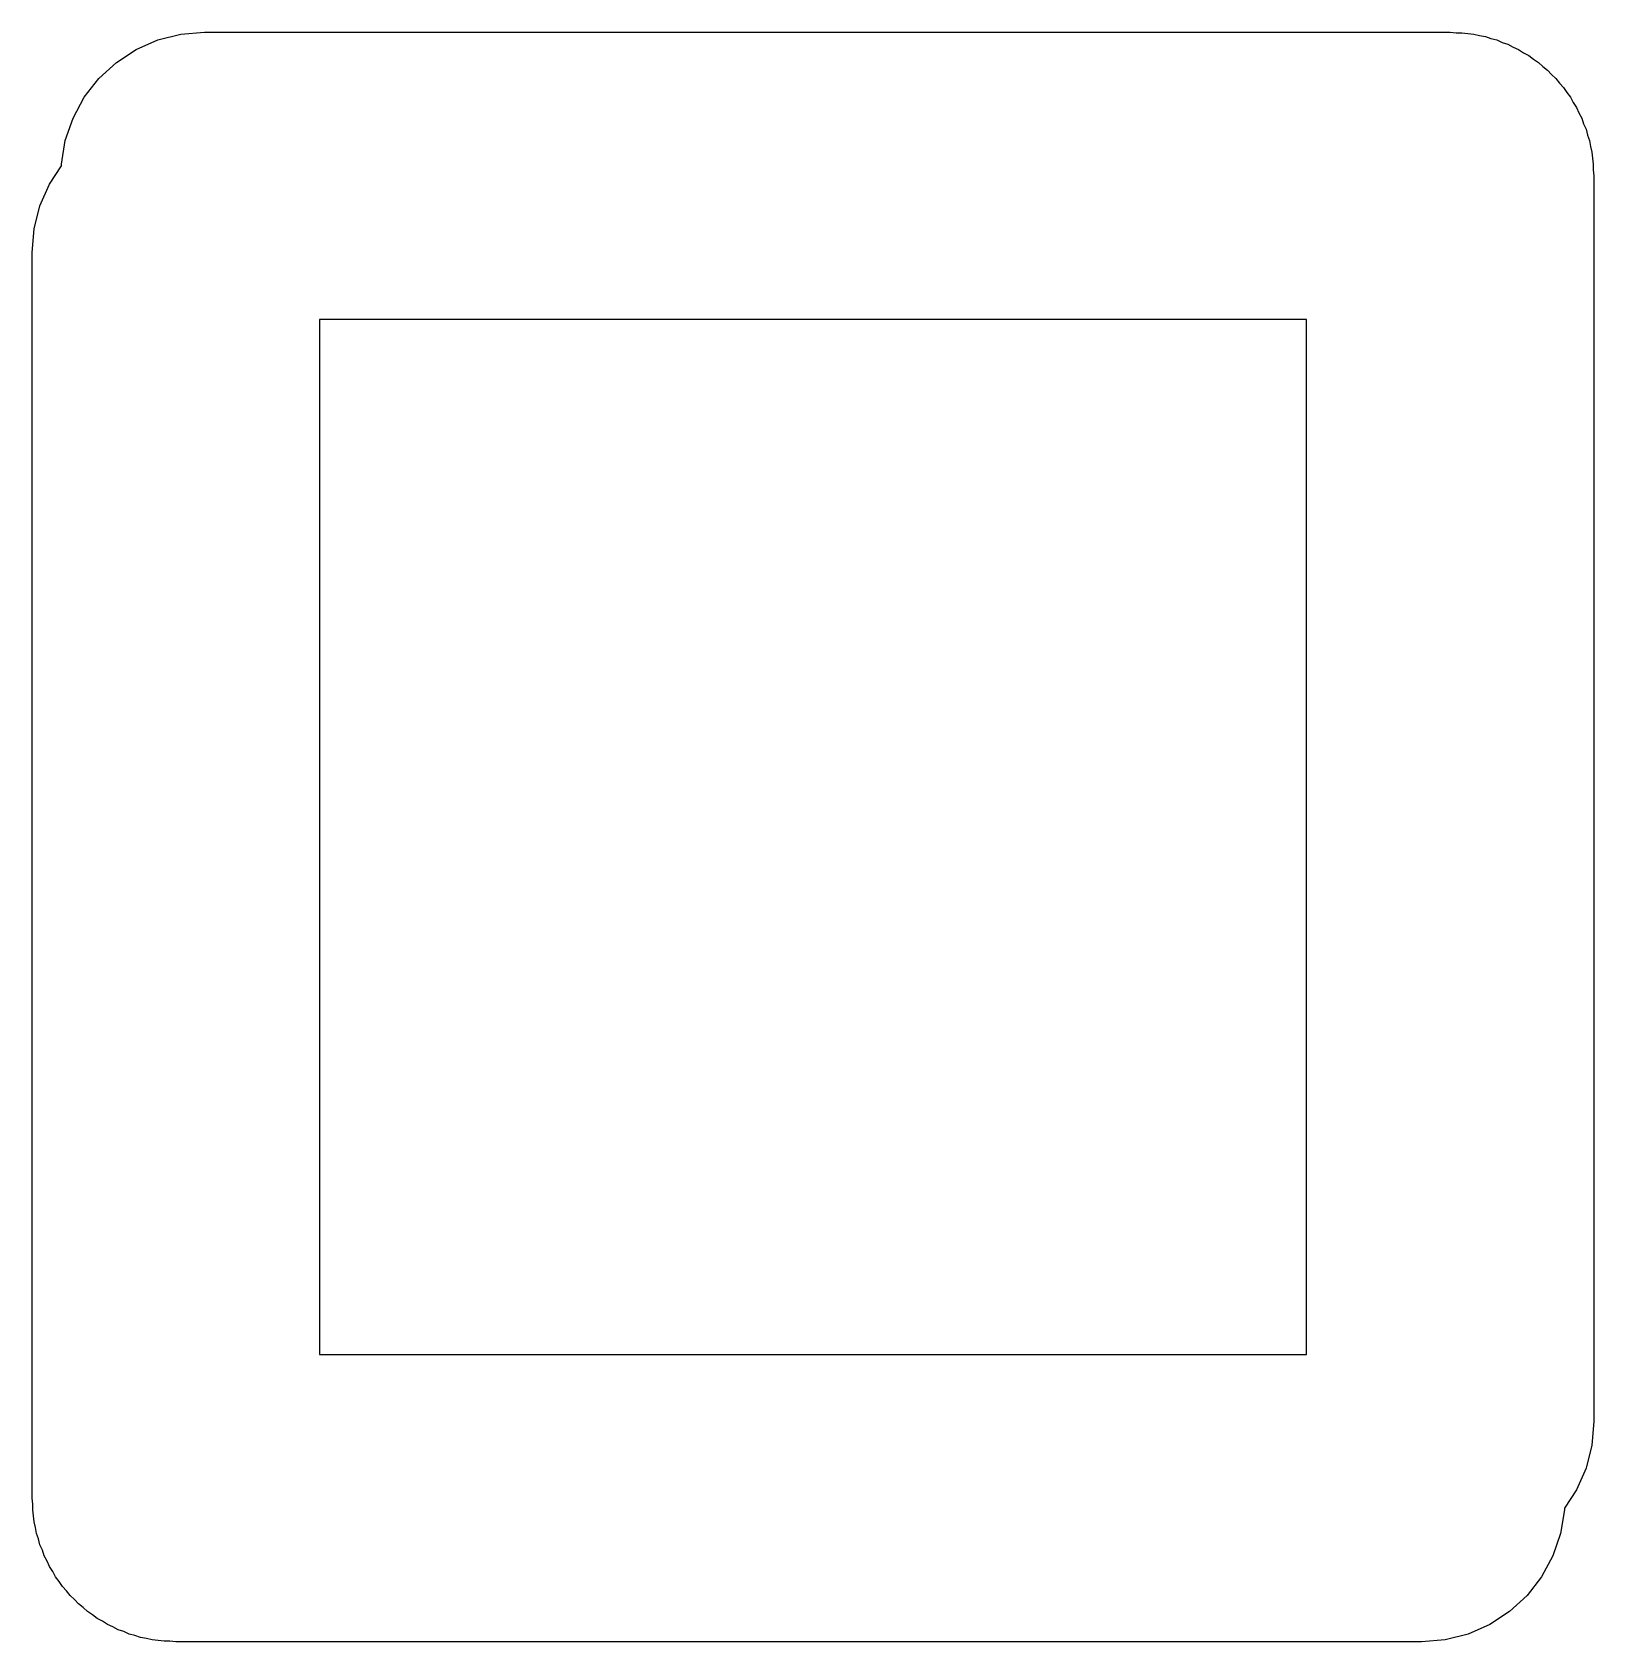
# Model space of a CAD drawing. Extents: x 0.721 to 1.363, y -0.872 to -0.211.
import ezdxf

# ---------------------------------------------------------------- set-up
doc = ezdxf.new("R2010")
doc.units = 0
doc.header["$MEASUREMENT"] = 0
doc.layers.add('BLACK', color=7, linetype='CONTINUOUS')

msp = doc.modelspace()

# ---------------------------------------------------------------- linework, layer by layer
at = {"layer": 'BLACK', "linetype": 'CONTINUOUS'}
for p, q in [((0.782596, -0.211784), (0.792316, -0.210979)), ((0.792316, -0.210979), (1.30413, -0.210979)), ((1.30413, -0.210979), (1.30656, -0.21118)), ((1.30656, -0.21118), (1.309, -0.21118)), ((1.309, -0.21118), (1.31141, -0.211582)), ((1.31141, -0.211582), (1.31385, -0.211784)), ((0.756043, -0.223431), (0.764209, -0.218096)), ((0.764209, -0.218096), (0.773141, -0.214178)), ((0.773141, -0.214178), (0.782596, -0.211784)), ((1.31385, -0.211784), (1.31621, -0.212384)), ((1.31621, -0.212384), (1.31862, -0.212786)), ((1.31862, -0.212786), (1.32093, -0.213579)), ((1.32093, -0.213579), (1.3233, -0.214178)), ((1.3233, -0.214178), (1.32554, -0.215159)), ((1.32554, -0.215159), (1.32785, -0.215953)), ((1.32785, -0.215953), (1.33, -0.217115)), ((1.33, -0.217115), (1.33223, -0.218096)), ((1.33223, -0.218096), (1.33428, -0.219432)), ((0.748868, -0.230037), (0.756043, -0.223431)), ((1.33428, -0.219432), (1.33643, -0.220595)), ((1.33643, -0.220595), (1.33835, -0.222095)), ((1.33835, -0.222095), (1.3404, -0.223431)), ((1.3404, -0.223431), (1.3422, -0.225085)), ((0.742877, -0.237734), (0.748868, -0.230037)), ((1.3422, -0.225085), (1.34412, -0.226585)), ((1.34412, -0.226585), (1.34578, -0.228382)), ((1.34578, -0.228382), (1.34758, -0.230037)), ((1.34758, -0.230037), (1.34908, -0.231964)), ((0.738235, -0.246311), (0.742877, -0.237734)), ((1.34908, -0.231964), (1.35073, -0.233761)), ((1.35073, -0.233761), (1.35207, -0.235806)), ((1.35207, -0.235806), (1.35357, -0.237734)), ((1.35357, -0.237734), (1.35473, -0.239882)), ((1.35473, -0.239882), (1.35606, -0.241926)), ((1.35606, -0.241926), (1.35705, -0.244163)), ((1.35705, -0.244163), (1.35821, -0.246311)), ((0.735068, -0.255536), (0.738235, -0.246311)), ((1.35821, -0.246311), (1.359, -0.248621)), ((1.359, -0.248621), (1.35998, -0.250858)), ((1.35998, -0.250858), (1.36058, -0.253226)), ((0.733462, -0.265157), (0.735068, -0.255536)), ((1.36058, -0.253226), (1.36137, -0.255536)), ((1.36137, -0.255536), (1.36178, -0.257946)), ((1.36178, -0.257946), (1.36238, -0.260313)), ((1.36238, -0.260313), (1.36258, -0.262748)), ((1.36258, -0.262748), (1.36298, -0.265157)), ((0.728567, -0.273423), (0.733462, -0.26593)), ((0.733462, -0.26593), (0.733462, -0.265157)), ((1.36298, -0.265157), (1.36298, -0.2676)), ((1.36298, -0.2676), (1.36318, -0.270034)), ((1.36318, -0.270034), (1.36318, -0.781845)), ((0.724649, -0.282355), (0.728567, -0.273423)), ((0.722255, -0.29181), (0.724649, -0.282355)), ((0.72145, -0.30153), (0.722255, -0.29181)), ((0.72145, -0.813341), (0.72145, -0.30153)), ((0.83956, -0.329089), (0.83956, -0.754286)), ((1.24507, -0.329089), (0.83956, -0.329089)), ((1.24507, -0.754286), (1.24507, -0.329089)), ((0.83956, -0.754286), (1.24507, -0.754286)), ((1.36318, -0.781845), (1.36238, -0.791565)), ((1.36238, -0.791565), (1.35998, -0.80102)), ((1.35998, -0.80102), (1.35606, -0.809952)), ((0.721651, -0.815775), (0.72145, -0.813341)), ((1.35606, -0.809952), (1.35117, -0.817444)), ((0.721651, -0.818217), (0.721651, -0.815775)), ((0.722053, -0.820627), (0.721651, -0.818217)), ((1.35117, -0.818217), (1.34956, -0.827838)), ((1.35117, -0.817444), (1.35117, -0.818217)), ((0.722255, -0.823061), (0.722053, -0.820627)), ((0.722855, -0.825429), (0.722255, -0.823061)), ((0.723257, -0.827838), (0.722855, -0.825429)), ((0.72405, -0.830148), (0.723257, -0.827838)), ((0.724649, -0.832516), (0.72405, -0.830148)), ((0.725631, -0.834753), (0.724649, -0.832516)), ((1.34956, -0.827838), (1.3464, -0.837063)), ((0.726424, -0.837063), (0.725631, -0.834753)), ((0.727586, -0.839211), (0.726424, -0.837063)), ((0.728567, -0.841448), (0.727586, -0.839211)), ((1.3464, -0.837063), (1.34175, -0.845641)), ((0.729903, -0.843493), (0.728567, -0.841448)), ((0.731066, -0.845641), (0.729903, -0.843493)), ((0.732566, -0.847568), (0.731066, -0.845641)), ((1.34175, -0.845641), (1.33576, -0.853338)), ((0.733902, -0.849613), (0.732566, -0.847568)), ((0.735556, -0.85141), (0.733902, -0.849613)), ((0.737056, -0.853338), (0.735556, -0.85141)), ((0.738854, -0.854992), (0.737056, -0.853338)), ((0.740508, -0.856789), (0.738854, -0.854992)), ((0.742435, -0.858289), (0.740508, -0.856789)), ((0.744232, -0.859944), (0.742435, -0.858289)), ((1.33576, -0.853338), (1.32859, -0.859944)), ((0.746277, -0.861279), (0.744232, -0.859944)), ((0.748205, -0.86278), (0.746277, -0.861279)), ((0.750353, -0.863942), (0.748205, -0.86278)), ((0.752398, -0.865278), (0.750353, -0.863942)), ((0.754635, -0.866259), (0.752398, -0.865278)), ((0.756783, -0.867422), (0.754635, -0.866259)), ((1.32042, -0.865278), (1.31149, -0.869196)), ((1.32859, -0.859944), (1.32042, -0.865278)), ((0.759093, -0.868215), (0.756783, -0.867422)), ((0.76133, -0.869196), (0.759093, -0.868215)), ((0.763698, -0.869796), (0.76133, -0.869196)), ((0.766008, -0.870589), (0.763698, -0.869796)), ((0.768417, -0.870991), (0.766008, -0.870589)), ((0.770785, -0.87159), (0.768417, -0.870991)), ((0.773219, -0.871792), (0.770785, -0.87159)), ((0.775628, -0.872194), (0.773219, -0.871792)), ((0.778071, -0.872194), (0.775628, -0.872194)), ((0.780505, -0.872396), (0.778071, -0.872194)), ((1.29232, -0.872396), (0.780505, -0.872396)), ((1.30204, -0.87159), (1.29232, -0.872396)), ((1.31149, -0.869196), (1.30204, -0.87159))]:
    msp.add_line(p, q, dxfattribs=at)

doc.saveas('drawing.dxf')
